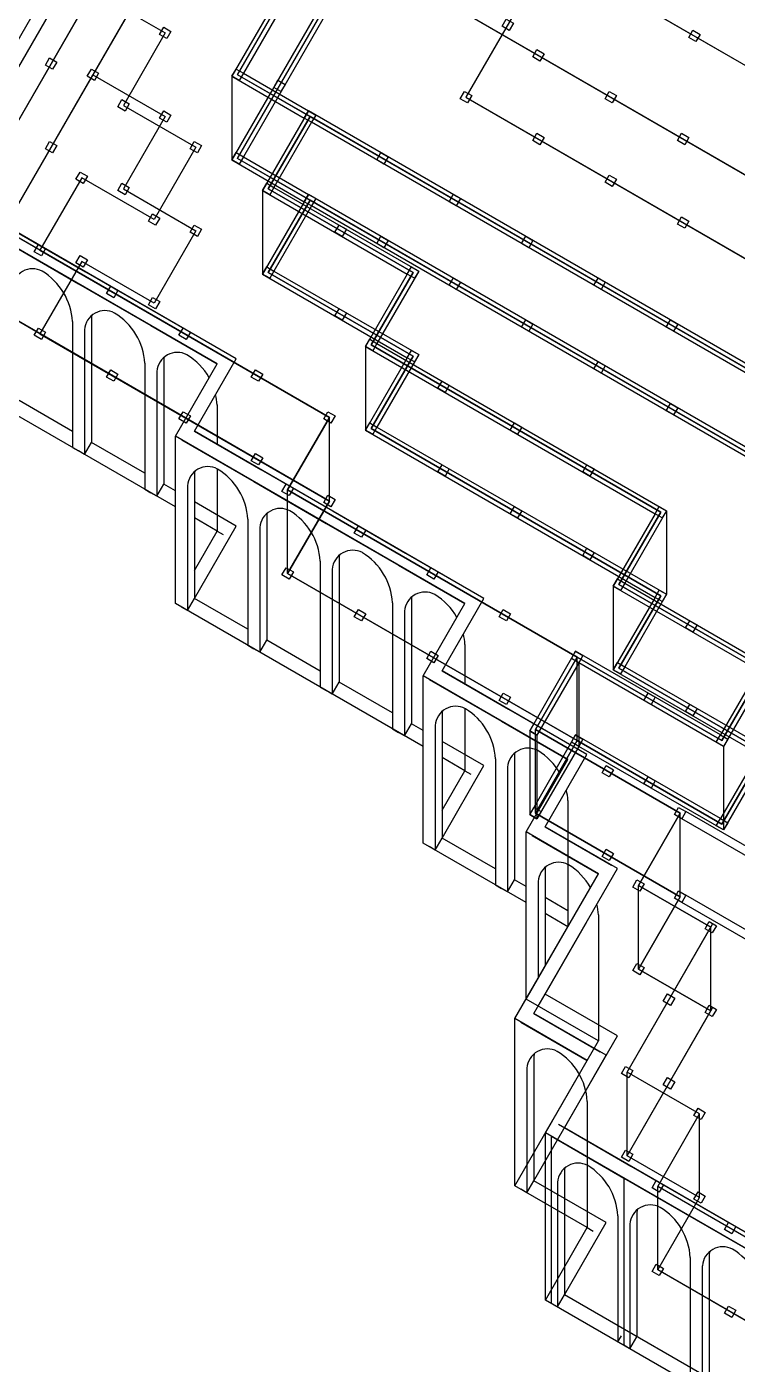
# Model space of a CAD drawing. Header units: metres. Extents: x 1950 to 2882, y 2050 to 2715.
# Drawn here: x 1987.79 to 2013.29, y 2200.71 to 2248.7 of the extents above; entities that cross this region are included whole.
import ezdxf

# ---------------------------------------------------------------- set-up
doc = ezdxf.new("R2010")
doc.units = ezdxf.units.M
for name, color, linetype in [('BRICK WALLS', 250, 'Continuous'), ('OUTLINE', 250, 'Continuous'), ('PILARS', 250, 'Continuous')]:
    doc.layers.add(name, color=color, linetype=linetype)
doc.layers.add('DOUBLE SKIN FACADE', color=250, linetype='Continuous', transparency=0.5)

msp = doc.modelspace()

# ---------------------------------------------------------------- linework, layer by layer
at = {"layer": 'BRICK WALLS'}
for p, q in [((1995.154, 2246.924), (1995.154, 2243.924)), ((1996.252, 2242.826), (1996.252, 2239.826)), ((1999.949, 2237.228), (1999.949, 2234.228)), ((2010.751, 2231.338), (2010.751, 2228.338)), ((2008.841, 2228.63), (2008.841, 2225.63)), ((2007.601, 2225.882), (2007.601, 2222.882)), ((2005.841, 2223.434), (2005.841, 2220.434)), ((2006.101, 2223.284), (2006.101, 2220.284)), ((2012.797, 2222.882), (2012.797, 2219.882))]:
    msp.add_line(p, q, dxfattribs=at)
for points in [[(1998.154, 2252.12), (1995.154, 2246.924), (1997.752, 2245.424)], [(1998.414, 2251.97), (1995.564, 2247.034), (1997.902, 2245.684)], [(1998.154, 2249.12), (1995.154, 2243.924), (1997.752, 2242.424)], [(1998.414, 2248.97), (1995.564, 2244.034), (1997.902, 2242.684)], [(2067.212, 2209.132), (2051.624, 2218.132), (2053.124, 2220.73), (2045.07, 2225.38), (2042.07, 2220.184), (2037.133, 2223.034), (2038.633, 2225.632), (2035.775, 2227.282), (2034.275, 2224.684), (2031.937, 2226.034), (2033.437, 2228.632), (2022.785, 2234.782), (2021.285, 2232.184), (1997.902, 2245.684), (1996.252, 2242.826), (2001.449, 2239.826), (1999.949, 2237.228), (2010.341, 2231.228), (2008.841, 2228.63), (2014.037, 2225.63), (2012.687, 2223.292), (2007.491, 2226.292), (2005.841, 2223.434), (2006.101, 2223.284)], [(2065.452, 2206.684), (2066.802, 2209.022), (2051.214, 2218.022), (2052.714, 2220.62), (2045.179, 2224.97), (2042.179, 2219.774), (2036.724, 2222.924), (2038.224, 2225.522), (2035.885, 2226.872), (2034.385, 2224.274), (2031.527, 2225.924), (2033.027, 2228.522), (2022.895, 2234.372), (2021.395, 2231.774), (1998.012, 2245.274), (1996.662, 2242.936), (2001.858, 2239.936), (2000.358, 2237.338), (2010.751, 2231.338), (2009.251, 2228.74), (2014.447, 2225.74), (2012.797, 2222.882), (2007.601, 2225.882), (2006.101, 2223.284)], [(2031.878, 2226.532), (2022.785, 2231.782), (2021.285, 2229.184), (1997.902, 2242.684), (1996.252, 2239.826), (2001.449, 2236.826), (1999.949, 2234.228), (2010.341, 2228.228), (2008.841, 2225.63), (2014.037, 2222.63), (2012.687, 2220.292), (2007.491, 2223.292), (2005.841, 2220.434), (2006.101, 2220.284)], [(2031.728, 2226.272), (2022.895, 2231.372), (2021.395, 2228.774), (1998.012, 2242.274), (1996.662, 2239.936), (2001.858, 2236.936), (2000.358, 2234.338), (2010.751, 2228.338), (2009.251, 2225.74), (2014.447, 2222.74), (2012.797, 2219.882), (2007.601, 2222.882), (2006.101, 2220.284)], [(2011.187, 2220.694), (2011.447, 2220.544), (2011.297, 2220.284)], [(2013.785, 2219.194), (2011.447, 2220.544)], [(2013.895, 2218.784), (2011.297, 2220.284)], [(2011.187, 2217.694), (2011.447, 2217.544), (2011.297, 2217.284)], [(2013.785, 2216.194), (2011.447, 2217.544)], [(2013.895, 2215.784), (2011.297, 2217.284)]]:
    msp.add_lwpolyline(points, dxfattribs=at)
at = {"layer": 'DOUBLE SKIN FACADE'}
for p, q in [((1987.296, 2241.413), (1989.894, 2239.913)), ((1987.046, 2240.98), (1989.644, 2239.48)), ((1989.894, 2239.913), (1992.492, 2238.413)), ((1989.644, 2239.48), (1992.242, 2237.98)), ((1990.111, 2238.263), (1990.111, 2233.788)), ((1992.492, 2238.413), (1995.09, 2236.913)), ((1989.428, 2238.13), (1989.428, 2233.605)), ((1989.861, 2237.83), (1989.861, 2233.355)), ((1992.242, 2237.98), (1994.624, 2236.605)), ((1992.709, 2236.763), (1992.709, 2232.288)), ((1992.026, 2236.63), (1992.026, 2232.105)), ((1992.459, 2236.33), (1992.459, 2231.855)), ((1994.624, 2235.13), (1994.624, 2233.718)), ((1993.124, 2228.007), (1993.124, 2234.007)), ((1993.34, 2233.882), (1995.938, 2232.382)), ((1993.807, 2234.19), (1996.188, 2232.815)), ((1989.428, 2233.605), (1989.644, 2233.48)), ((1989.861, 2233.355), (1989.644, 2233.48)), ((1989.861, 2233.355), (1990.111, 2233.788)), ((1993.807, 2232.665), (1993.807, 2228.19)), ((1994.624, 2232.84), (1994.624, 2230.605)), ((1996.188, 2232.815), (1998.786, 2231.315)), ((1992.026, 2232.105), (1992.242, 2231.98)), ((1992.459, 2231.855), (1992.242, 2231.98)), ((1992.459, 2231.855), (1992.709, 2232.288)), ((1993.557, 2232.232), (1993.557, 2227.757)), ((1995.938, 2232.382), (1998.536, 2230.882)), ((1995.722, 2231.032), (1995.722, 2226.507)), ((1996.405, 2231.165), (1996.405, 2226.69)), ((1998.786, 2231.315), (2001.384, 2229.815)), ((1994.624, 2230.605), (1994.84, 2230.48)), ((1996.155, 2230.732), (1996.155, 2226.257)), ((1998.536, 2230.882), (2001.134, 2229.382)), ((1999.003, 2229.665), (1999.003, 2225.19)), ((2001.384, 2229.815), (2003.982, 2228.315)), ((1998.32, 2229.532), (1998.32, 2225.007)), ((1998.753, 2229.232), (1998.753, 2224.757)), ((2001.134, 2229.382), (2003.516, 2228.007)), ((1993.557, 2227.757), (1993.807, 2228.19)), ((2001.601, 2228.165), (2001.601, 2223.69)), ((1993.557, 2227.757), (1993.34, 2227.882)), ((2000.918, 2228.032), (2000.918, 2223.507)), ((2001.351, 2227.732), (2001.351, 2223.257)), ((1996.155, 2226.257), (1996.405, 2226.69)), ((1995.722, 2226.507), (1995.938, 2226.382)), ((1996.155, 2226.257), (1995.938, 2226.382)), ((2003.516, 2226.532), (2003.516, 2225.12)), ((2002.016, 2219.409), (2002.016, 2225.409)), ((2002.232, 2225.284), (2004.831, 2223.784)), ((2002.699, 2225.592), (2005.081, 2224.217)), ((1998.32, 2225.007), (1998.536, 2224.882)), ((1998.753, 2224.757), (1998.536, 2224.882)), ((1998.753, 2224.757), (1999.003, 2225.19)), ((2002.699, 2224.067), (2002.699, 2219.592)), ((2003.516, 2224.242), (2003.516, 2222.007)), ((2004.831, 2223.784), (2007.212, 2222.409)), ((2005.081, 2224.217), (2007.679, 2222.717)), ((2000.918, 2223.507), (2001.134, 2223.382)), ((2001.351, 2223.257), (2001.134, 2223.382)), ((2001.351, 2223.257), (2001.601, 2223.69)), ((2002.449, 2223.634), (2002.449, 2219.159)), ((2004.614, 2222.434), (2004.614, 2217.909)), ((2005.297, 2222.567), (2005.297, 2218.092)), ((2003.516, 2222.007), (2003.732, 2221.882)), ((2005.047, 2222.134), (2005.047, 2217.659)), ((2007.212, 2220.934), (2007.212, 2216.409)), ((2006.395, 2219.994), (2008.777, 2218.619)), ((2002.449, 2219.159), (2002.699, 2219.592)), ((2005.712, 2213.811), (2005.712, 2219.811)), ((2005.929, 2219.686), (2008.31, 2218.311)), ((2002.449, 2219.159), (2002.232, 2219.284)), ((2005.047, 2217.659), (2005.297, 2218.092)), ((2006.145, 2218.036), (2006.145, 2214.561)), ((2006.395, 2218.469), (2006.395, 2214.994)), ((2004.614, 2217.909), (2004.831, 2217.784)), ((2005.047, 2217.659), (2004.831, 2217.784)), ((2008.31, 2216.836), (2008.31, 2212.311)), ((2006.145, 2213.561), (2006.395, 2213.994)), ((2005.993, 2213.298), (2008.375, 2211.923)), ((2005.31, 2207.115), (2005.31, 2213.115)), ((2005.527, 2212.99), (2007.908, 2211.615)), ((2005.743, 2211.34), (2005.743, 2206.865)), ((2005.993, 2211.773), (2005.993, 2207.298)), ((2007.908, 2210.14), (2007.908, 2205.615)), ((2006.408, 2209.017), (2006.658, 2209.45)), ((2006.408, 2203.017), (2006.408, 2209.017)), ((2006.875, 2209.325), (2009.473, 2207.825)), ((2006.625, 2202.892), (2006.625, 2208.892)), ((2006.625, 2208.892), (2009.223, 2207.392)), ((2007.091, 2207.675), (2007.091, 2203.2)), ((2009.473, 2207.825), (2012.071, 2206.325)), ((2005.743, 2206.865), (2005.527, 2206.99)), ((2005.743, 2206.865), (2005.993, 2207.298)), ((2006.841, 2207.242), (2006.841, 2202.767)), ((2009.223, 2207.392), (2009.223, 2201.392)), ((2009.223, 2207.392), (2011.821, 2205.892)), ((2009.006, 2206.042), (2009.006, 2201.517)), ((2009.689, 2206.175), (2009.689, 2201.7)), ((2012.071, 2206.325), (2014.669, 2204.825)), ((2007.908, 2205.615), (2008.125, 2205.49)), ((2009.439, 2205.742), (2009.439, 2201.267)), ((2011.821, 2205.892), (2014.419, 2204.392)), ((2012.287, 2204.675), (2012.287, 2200.2)), ((2011.604, 2204.542), (2011.604, 2200.017)), ((2012.037, 2204.242), (2012.037, 2199.767)), ((2006.841, 2202.767), (2007.091, 2203.2)), ((2006.841, 2202.767), (2006.625, 2202.892)), ((2009.006, 2201.517), (2009.131, 2201.733)), ((2009.006, 2201.517), (2009.223, 2201.392)), ((2009.439, 2201.267), (2009.223, 2201.392)), ((2009.439, 2201.267), (2009.689, 2201.7))]:
    msp.add_line(p, q, dxfattribs=at)
for points in [[(2061.283, 2184.263), (2059.783, 2181.665), (2054.587, 2184.665), (2053.087, 2182.067), (2006.408, 2209.017), (2007.908, 2211.615), (2005.31, 2213.115), (2008.31, 2218.311), (2005.712, 2219.811), (2007.212, 2222.409), (2002.016, 2225.409), (2003.516, 2228.007), (1993.124, 2234.007), (1994.624, 2236.605), (1981.633, 2244.105), (1995.083, 2267.401), (2020.977, 2252.451), (2019.477, 2249.853), (2040.262, 2237.853), (2038.762, 2235.255), (2056.949, 2224.755), (2055.449, 2222.157), (2071.037, 2213.157)], [(2061.1, 2184.946), (2059.6, 2182.348), (2054.404, 2185.348), (2052.904, 2182.75), (2007.091, 2209.2), (2008.591, 2211.798), (2005.993, 2213.298), (2008.993, 2218.494), (2006.395, 2219.994), (2007.895, 2222.592), (2002.699, 2225.592), (2004.199, 2228.19), (1993.807, 2234.19), (1995.307, 2236.788), (1982.316, 2244.288), (1995.266, 2266.718), (2020.294, 2252.268), (2018.794, 2249.67), (2039.579, 2237.67), (2038.079, 2235.072), (2056.266, 2224.572), (2054.766, 2221.974), (2070.354, 2212.974)], [(1982.316, 2239.288), (1995.083, 2261.401), (2020.977, 2246.451), (2019.477, 2243.853), (2040.262, 2231.853), (2038.762, 2229.255), (2056.949, 2218.755), (2055.449, 2216.157), (2071.037, 2207.157), (2069.537, 2204.559), (2085.126, 2195.559), (2083.626, 2192.961), (2096.616, 2185.461), (2086.166, 2167.361), (2067.979, 2177.861), (2066.479, 2175.263), (2061.283, 2178.263), (2059.783, 2175.665), (2054.587, 2178.665), (2053.087, 2176.067), (2006.408, 2203.017), (2007.908, 2205.615), (2005.31, 2207.115), (2007.908, 2211.615)], [(1984.231, 2237.183), (1982.316, 2238.288), (1995.266, 2260.718), (2020.294, 2246.268), (2018.794, 2243.67), (2039.579, 2231.67), (2038.079, 2229.072), (2056.266, 2218.572), (2054.766, 2215.974), (2070.354, 2206.974)], [(1993.124, 2231.471), (1981.633, 2238.105)], [(1989.428, 2234.183), (1987.512, 2235.288)], [(1992.026, 2232.683), (1990.111, 2233.788)], [(1993.124, 2232.049), (1992.709, 2232.288)], [(1995.722, 2227.084), (1993.807, 2228.19), (1995.307, 2230.788), (1993.807, 2231.654)], [(1993.807, 2229.19), (1994.624, 2230.605), (1993.807, 2231.077)], [(2002.016, 2222.873), (1993.124, 2228.007)], [(1998.32, 2225.584), (1996.405, 2226.69)], [(2000.918, 2224.084), (1999.003, 2225.19)], [(2002.016, 2223.45), (2001.601, 2223.69)], [(2004.614, 2218.486), (2002.699, 2219.592), (2004.199, 2222.19), (2002.699, 2223.056)], [(2002.699, 2220.592), (2003.516, 2222.007), (2002.699, 2222.479)], [(2005.712, 2217.275), (2002.016, 2219.409)], [(2005.712, 2217.852), (2005.297, 2218.092)], [(2007.212, 2216.986), (2006.395, 2217.458)], [(2005.712, 2213.811), (2007.212, 2216.409), (2006.395, 2216.881)], [(2061.1, 2178.946), (2059.6, 2176.348), (2054.404, 2179.348), (2052.904, 2176.75), (2007.091, 2203.2), (2008.591, 2205.798), (2005.993, 2207.298), (2008.993, 2212.494), (2006.395, 2213.994), (2007.895, 2216.592)], [(2007.908, 2211.615), (2008.31, 2212.311), (2005.712, 2213.811)]]:
    msp.add_lwpolyline(points, dxfattribs=at)
for centre, radius, start, end in [((1987.999, 2239.279), 0.738, 62.0022, 175.9932), ((1987.179, 2238.003), 2.252, 3.2263, 58.8196), ((1990.597, 2237.779), 0.738, 62.0022, 175.9932), ((1990.847, 2238.212), 0.738, 169.803, 175.9932), ((1989.777, 2236.503), 2.252, 3.2263, 58.8196), ((1993.195, 2236.279), 0.738, 62.0022, 175.9932), ((1993.445, 2236.712), 0.738, 169.803, 175.9932), ((1992.375, 2235.003), 2.252, 29.4003, 58.8196), ((1992.375, 2235.003), 2.252, 3.2263, 13.0251), ((1994.293, 2232.181), 0.738, 62.0022, 175.9932), ((1994.543, 2232.614), 0.738, 169.803, 175.9932), ((1993.473, 2230.905), 2.252, 3.2263, 58.8196), ((1996.891, 2230.681), 0.738, 62.0022, 175.9932), ((1997.141, 2231.114), 0.738, 169.803, 175.9932), ((1996.071, 2229.405), 2.252, 3.2263, 58.8196), ((1999.489, 2229.181), 0.738, 62.0022, 175.9932), ((1999.739, 2229.614), 0.738, 169.803, 175.9932), ((1998.669, 2227.905), 2.252, 3.2263, 58.8196), ((2002.087, 2227.681), 0.738, 62.0022, 175.9932), ((2002.337, 2228.114), 0.738, 169.803, 175.9932), ((2001.267, 2226.405), 2.252, 29.4003, 58.8196), ((2001.267, 2226.405), 2.252, 3.2263, 13.0251), ((2003.185, 2223.582), 0.738, 62.0022, 175.9932), ((2003.435, 2224.015), 0.738, 169.803, 175.9932), ((2002.366, 2222.307), 2.252, 3.2263, 58.8196), ((2005.783, 2222.082), 0.738, 62.0022, 175.9932), ((2006.033, 2222.515), 0.738, 169.803, 175.9932), ((2004.964, 2220.807), 2.252, 29.4003, 58.8196), ((2004.964, 2220.807), 2.252, 3.2263, 13.0251), ((2006.881, 2217.984), 0.738, 62.0022, 175.9932), ((2007.131, 2218.417), 0.738, 169.803, 175.9932), ((2006.062, 2216.709), 2.252, 29.4003, 58.8196), ((2006.062, 2216.709), 2.252, 3.2263, 13.0251), ((2006.479, 2211.288), 0.738, 62.0022, 175.9932), ((2006.729, 2211.721), 0.738, 169.803, 175.9932), ((2005.66, 2210.013), 2.252, 3.2263, 58.8196), ((2007.577, 2207.19), 0.738, 62.0022, 175.9932), ((2007.827, 2207.623), 0.738, 169.803, 175.9932), ((2006.758, 2205.915), 2.252, 3.2263, 58.8196), ((2010.175, 2205.69), 0.738, 62.0022, 175.9932), ((2010.425, 2206.123), 0.738, 169.803, 175.9932), ((2009.356, 2204.415), 2.252, 3.2263, 58.8196), ((2012.774, 2204.19), 0.738, 62.0022, 175.9932), ((2013.024, 2204.623), 0.738, 169.803, 175.9932), ((2011.954, 2202.915), 2.252, 3.2263, 58.8196)]:
    msp.add_arc(centre, radius, start, end, dxfattribs=at)
at = {"layer": 'OUTLINE'}
for points in [[(2065.4, 2182.293), (2060.203, 2185.293), (2058.703, 2182.695), (2053.507, 2185.695), (2052.007, 2183.096), (2010.438, 2207.096), (2011.938, 2209.695), (2009.34, 2211.195), (2012.34, 2216.391), (2009.742, 2217.891), (2011.242, 2220.489), (2006.046, 2223.489), (2007.546, 2226.087), (1997.153, 2232.087), (1998.653, 2234.685), (1985.663, 2242.185), (1996.163, 2260.371)], [(2065.4, 2179.293), (2060.203, 2182.293), (2058.703, 2179.695), (2053.507, 2182.695), (2052.007, 2180.096), (2010.438, 2204.096), (2011.938, 2206.695), (2009.34, 2208.195), (2012.34, 2213.391), (2009.742, 2214.891), (2011.242, 2217.489), (2006.046, 2220.489), (2007.546, 2223.087), (1997.153, 2229.087), (1998.653, 2231.685), (1985.663, 2239.185), (1996.163, 2257.371)], [(1996.163, 2257.371), (2016.948, 2245.371), (2015.448, 2242.773), (2036.232, 2230.773), (2034.732, 2228.175), (2052.919, 2217.675), (2051.419, 2215.077), (2067.007, 2206.077)], [(1998.653, 2231.685), (1998.653, 2234.685)], [(1997.153, 2229.087), (1997.153, 2232.087)], [(2007.546, 2223.087), (2007.546, 2226.087)], [(2006.046, 2220.489), (2006.046, 2223.489)], [(2011.242, 2217.489), (2011.242, 2220.489)], [(2009.742, 2214.891), (2009.742, 2217.891)], [(2012.34, 2213.391), (2012.34, 2216.391)], [(2009.34, 2208.195), (2009.34, 2211.195)], [(2011.938, 2206.695), (2011.938, 2209.695)], [(2010.438, 2204.096), (2010.438, 2207.096)]]:
    msp.add_lwpolyline(points, dxfattribs=at)
at = {"layer": 'PILARS'}
for points in [[(2001.359, 2257.371), (2006.555, 2254.371), (2003.555, 2249.175), (2024.34, 2237.175), (2021.34, 2231.979), (1995.359, 2246.979), (2001.359, 2257.371)], [(2007.546, 2226.087), (2012.742, 2223.087), (2014.242, 2225.685), (2009.046, 2228.685), (2010.546, 2231.283), (2000.153, 2237.283), (2001.653, 2239.881), (1996.457, 2242.881), (1997.957, 2245.479), (1995.359, 2246.979), (1998.359, 2252.175), (1993.163, 2255.175), (1990.163, 2249.979), (1992.761, 2248.479), (1991.261, 2245.881), (1993.859, 2244.381), (1992.359, 2241.783), (1989.761, 2243.283), (1988.261, 2240.685), (1998.653, 2234.685), (1997.153, 2232.087), (2007.546, 2226.087)], [(2001.359, 2254.371), (2006.555, 2251.371), (2003.555, 2246.175), (2024.34, 2234.175), (2021.34, 2228.979), (1995.359, 2243.979), (2001.359, 2254.371)], [(2007.546, 2223.087), (2012.742, 2220.087), (2014.242, 2222.685), (2009.046, 2225.685), (2010.546, 2228.283), (2000.153, 2234.283), (2001.653, 2236.881), (1996.457, 2239.881), (1997.957, 2242.479), (1995.359, 2243.979), (1998.359, 2249.175), (1993.163, 2252.175), (1990.163, 2246.979), (1992.761, 2245.479), (1991.261, 2242.881), (1993.859, 2241.381), (1992.359, 2238.783), (1989.761, 2240.283), (1988.261, 2237.685), (1998.653, 2231.685), (1997.153, 2229.087), (2007.546, 2223.087)], [(1990.163, 2249.979), (1992.761, 2248.479), (1991.261, 2245.881), (1993.859, 2244.381), (1992.359, 2241.783), (1989.761, 2243.283), (1988.261, 2240.685), (1985.663, 2242.185), (1990.163, 2249.979)], [(2005, 2248.978), (2005.26, 2248.828), (2005.11, 2248.568), (2004.85, 2248.718), (2005, 2248.978)], [(1992.706, 2248.684), (1992.966, 2248.534), (1992.816, 2248.274), (1992.556, 2248.424), (1992.706, 2248.684)], [(2011.697, 2248.576), (2011.956, 2248.426), (2011.806, 2248.167), (2011.547, 2248.317), (2011.697, 2248.576)], [(2006.099, 2247.88), (2006.358, 2247.73), (2006.208, 2247.47), (2005.949, 2247.62), (2006.099, 2247.88)], [(1988.608, 2247.586), (1988.868, 2247.436), (1988.718, 2247.176), (1988.458, 2247.326), (1988.608, 2247.586)], [(1990.163, 2246.979), (1992.761, 2245.479), (1991.261, 2242.881), (1993.859, 2241.381), (1992.359, 2238.783), (1989.761, 2240.283), (1988.261, 2237.685), (1985.663, 2239.185), (1990.163, 2246.979)], [(1990.108, 2247.184), (1990.368, 2247.034), (1990.218, 2246.774), (1989.958, 2246.924), (1990.108, 2247.184)], [(1995.304, 2247.184), (1995.564, 2247.034), (1995.414, 2246.774), (1995.154, 2246.924), (1995.304, 2247.184)], [(1996.804, 2246.782), (1997.064, 2246.632), (1996.914, 2246.372), (1996.654, 2246.522), (1996.804, 2246.782)], [(2003.5, 2246.38), (2003.76, 2246.23), (2003.61, 2245.97), (2003.35, 2246.12), (2003.5, 2246.38)], [(2008.697, 2246.38), (2008.956, 2246.23), (2008.806, 2245.97), (2008.547, 2246.12), (2008.697, 2246.38)], [(1991.206, 2246.086), (1991.466, 2245.936), (1991.316, 2245.676), (1991.056, 2245.826), (1991.206, 2246.086)], [(1992.706, 2245.684), (1992.966, 2245.534), (1992.816, 2245.274), (1992.556, 2245.424), (1992.706, 2245.684)], [(2067.007, 2209.077), (2051.419, 2218.077), (2052.919, 2220.675), (2045.125, 2225.175), (2042.125, 2219.979), (2036.928, 2222.979), (2038.428, 2225.577), (2035.83, 2227.077), (2034.33, 2224.479), (2031.732, 2225.979), (2033.232, 2228.577), (2022.84, 2234.577), (2021.34, 2231.979), (1997.957, 2245.479), (1996.457, 2242.881), (2001.653, 2239.881), (2000.153, 2237.283), (2010.546, 2231.283), (2009.046, 2228.685), (2014.242, 2225.685), (2012.742, 2223.087), (2007.546, 2226.087)], [(1997.902, 2245.684), (1998.162, 2245.534), (1998.012, 2245.274), (1997.752, 2245.424), (1997.902, 2245.684)], [(1988.608, 2244.586), (1988.868, 2244.436), (1988.718, 2244.176), (1988.458, 2244.326), (1988.608, 2244.586)], [(1993.804, 2244.586), (1994.064, 2244.436), (1993.914, 2244.176), (1993.654, 2244.326), (1993.804, 2244.586)], [(2006.099, 2244.88), (2006.358, 2244.73), (2006.208, 2244.47), (2005.949, 2244.62), (2006.099, 2244.88)], [(2011.295, 2244.88), (2011.555, 2244.73), (2011.405, 2244.47), (2011.145, 2244.62), (2011.295, 2244.88)], [(1995.304, 2244.184), (1995.564, 2244.034), (1995.414, 2243.774), (1995.154, 2243.924), (1995.304, 2244.184)], [(2000.5, 2244.184), (2000.76, 2244.034), (2000.61, 2243.774), (2000.35, 2243.924), (2000.5, 2244.184)], [(1989.706, 2243.488), (1989.966, 2243.338), (1989.816, 2243.078), (1989.556, 2243.228), (1989.706, 2243.488)], [(1991.206, 2243.086), (1991.466, 2242.936), (1991.316, 2242.676), (1991.056, 2242.826), (1991.206, 2243.086)], [(1996.402, 2243.086), (1996.662, 2242.936), (1996.512, 2242.676), (1996.252, 2242.826), (1996.402, 2243.086)], [(2008.697, 2243.38), (2008.956, 2243.23), (2008.806, 2242.97), (2008.547, 2243.12), (2008.697, 2243.38)], [(1997.902, 2242.684), (1998.162, 2242.534), (1998.012, 2242.274), (1997.752, 2242.424), (1997.902, 2242.684)], [(2003.099, 2242.684), (2003.358, 2242.534), (2003.208, 2242.274), (2002.949, 2242.424), (2003.099, 2242.684)], [(2031.803, 2226.402), (2022.84, 2231.577), (2021.34, 2228.979), (1997.957, 2242.479), (1996.457, 2239.881), (2001.653, 2236.881), (2000.153, 2234.283), (2010.546, 2228.283), (2009.046, 2225.685), (2014.242, 2222.685), (2012.742, 2220.087), (2007.546, 2223.087)], [(1992.304, 2241.988), (1992.564, 2241.838), (1992.414, 2241.578), (1992.154, 2241.728), (1992.304, 2241.988)], [(1993.804, 2241.586), (1994.064, 2241.436), (1993.914, 2241.176), (1993.654, 2241.326), (1993.804, 2241.586)], [(1999, 2241.586), (1999.26, 2241.436), (1999.11, 2241.176), (1998.85, 2241.326), (1999, 2241.586)], [(2011.295, 2241.88), (2011.555, 2241.73), (2011.405, 2241.47), (2011.145, 2241.62), (2011.295, 2241.88)], [(2000.5, 2241.184), (2000.76, 2241.034), (2000.61, 2240.774), (2000.35, 2240.924), (2000.5, 2241.184)], [(2005.697, 2241.184), (2005.956, 2241.034), (2005.806, 2240.774), (2005.547, 2240.924), (2005.697, 2241.184)], [(1988.206, 2240.89), (1988.466, 2240.74), (1988.316, 2240.48), (1988.056, 2240.63), (1988.206, 2240.89)], [(1989.706, 2240.488), (1989.966, 2240.338), (1989.816, 2240.078), (1989.556, 2240.228), (1989.706, 2240.488)], [(1996.402, 2240.086), (1996.662, 2239.936), (1996.512, 2239.676), (1996.252, 2239.826), (1996.402, 2240.086)], [(2001.599, 2240.086), (2001.858, 2239.936), (2001.708, 2239.676), (2001.449, 2239.826), (2001.599, 2240.086)], [(2003.099, 2239.684), (2003.358, 2239.534), (2003.208, 2239.274), (2002.949, 2239.424), (2003.099, 2239.684)], [(2008.295, 2239.684), (2008.555, 2239.534), (2008.405, 2239.274), (2008.145, 2239.424), (2008.295, 2239.684)], [(1990.804, 2239.39), (1991.064, 2239.24), (1990.914, 2238.98), (1990.654, 2239.13), (1990.804, 2239.39)], [(1992.304, 2238.988), (1992.564, 2238.838), (1992.414, 2238.578), (1992.154, 2238.728), (1992.304, 2238.988)], [(1999, 2238.586), (1999.26, 2238.436), (1999.11, 2238.176), (1998.85, 2238.326), (1999, 2238.586)], [(2005.697, 2238.184), (2005.956, 2238.034), (2005.806, 2237.774), (2005.547, 2237.924), (2005.697, 2238.184)], [(2010.893, 2238.184), (2011.153, 2238.034), (2011.003, 2237.774), (2010.743, 2237.924), (2010.893, 2238.184)], [(1988.206, 2237.89), (1988.466, 2237.74), (1988.316, 2237.48), (1988.056, 2237.63), (1988.206, 2237.89)], [(1993.402, 2237.89), (1993.662, 2237.74), (1993.512, 2237.48), (1993.252, 2237.63), (1993.402, 2237.89)], [(2000.099, 2237.488), (2000.358, 2237.338), (2000.208, 2237.078), (1999.949, 2237.228), (2000.099, 2237.488)], [(2001.599, 2237.086), (2001.858, 2236.936), (2001.708, 2236.676), (2001.449, 2236.826), (2001.599, 2237.086)], [(1990.804, 2236.39), (1991.064, 2236.24), (1990.914, 2235.98), (1990.654, 2236.13), (1990.804, 2236.39)], [(1996, 2236.39), (1996.26, 2236.24), (1996.11, 2235.98), (1995.85, 2236.13), (1996, 2236.39)], [(2008.295, 2236.684), (2008.555, 2236.534), (2008.405, 2236.274), (2008.145, 2236.424), (2008.295, 2236.684)], [(2002.697, 2235.988), (2002.956, 2235.838), (2002.806, 2235.578), (2002.547, 2235.728), (2002.697, 2235.988)], [(1993.402, 2234.89), (1993.662, 2234.74), (1993.512, 2234.48), (1993.252, 2234.63), (1993.402, 2234.89)], [(1998.599, 2234.89), (1998.858, 2234.74), (1998.708, 2234.48), (1998.449, 2234.63), (1998.599, 2234.89)], [(2010.893, 2235.184), (2011.153, 2235.034), (2011.003, 2234.774), (2010.743, 2234.924), (2010.893, 2235.184)], [(2000.099, 2234.488), (2000.358, 2234.338), (2000.208, 2234.078), (1999.949, 2234.228), (2000.099, 2234.488)], [(2005.295, 2234.488), (2005.555, 2234.338), (2005.405, 2234.078), (2005.145, 2234.228), (2005.295, 2234.488)], [(1996, 2233.39), (1996.26, 2233.24), (1996.11, 2232.98), (1995.85, 2233.13), (1996, 2233.39)], [(2002.697, 2232.988), (2002.956, 2232.838), (2002.806, 2232.578), (2002.547, 2232.728), (2002.697, 2232.988)], [(2007.893, 2232.988), (2008.153, 2232.838), (2008.003, 2232.578), (2007.743, 2232.728), (2007.893, 2232.988)], [(1997.099, 2232.292), (1997.358, 2232.142), (1997.208, 2231.882), (1996.949, 2232.032), (1997.099, 2232.292)], [(1998.599, 2231.89), (1998.858, 2231.74), (1998.708, 2231.48), (1998.449, 2231.63), (1998.599, 2231.89)], [(2005.295, 2231.488), (2005.555, 2231.338), (2005.405, 2231.078), (2005.145, 2231.228), (2005.295, 2231.488)], [(2010.491, 2231.488), (2010.751, 2231.338), (2010.601, 2231.078), (2010.341, 2231.228), (2010.491, 2231.488)], [(1999.697, 2230.792), (1999.956, 2230.642), (1999.806, 2230.382), (1999.547, 2230.532), (1999.697, 2230.792)], [(2007.893, 2229.988), (2008.153, 2229.838), (2008.003, 2229.578), (2007.743, 2229.728), (2007.893, 2229.988)], [(1997.099, 2229.292), (1997.358, 2229.142), (1997.208, 2228.882), (1996.949, 2229.032), (1997.099, 2229.292)], [(2002.295, 2229.292), (2002.555, 2229.142), (2002.405, 2228.882), (2002.145, 2229.032), (2002.295, 2229.292)], [(2008.991, 2228.89), (2009.251, 2228.74), (2009.101, 2228.48), (2008.841, 2228.63), (2008.991, 2228.89)], [(2010.491, 2228.488), (2010.751, 2228.338), (2010.601, 2228.078), (2010.341, 2228.228), (2010.491, 2228.488)], [(1999.697, 2227.792), (1999.956, 2227.642), (1999.806, 2227.382), (1999.547, 2227.532), (1999.697, 2227.792)], [(2004.893, 2227.792), (2005.153, 2227.642), (2005.003, 2227.382), (2004.743, 2227.532), (2004.893, 2227.792)], [(2011.589, 2227.39), (2011.849, 2227.24), (2011.699, 2226.98), (2011.439, 2227.13), (2011.589, 2227.39)], [(2002.295, 2226.292), (2002.555, 2226.142), (2002.405, 2225.882), (2002.145, 2226.032), (2002.295, 2226.292)], [(2007.491, 2226.292), (2007.751, 2226.142), (2007.601, 2225.882), (2007.341, 2226.032), (2007.491, 2226.292)], [(2007.546, 2226.087), (2006.046, 2223.489), (2011.242, 2220.489), (2009.742, 2217.891), (2012.34, 2216.391), (2012.415, 2216.521)], [(2008.991, 2225.89), (2009.251, 2225.74), (2009.101, 2225.48), (2008.841, 2225.63), (2008.991, 2225.89)], [(2004.893, 2224.792), (2005.153, 2224.642), (2005.003, 2224.382), (2004.743, 2224.532), (2004.893, 2224.792)], [(2010.089, 2224.792), (2010.349, 2224.642), (2010.199, 2224.382), (2009.939, 2224.532), (2010.089, 2224.792)], [(2011.589, 2224.39), (2011.849, 2224.24), (2011.699, 2223.98), (2011.439, 2224.13), (2011.589, 2224.39)], [(2005.991, 2223.694), (2006.251, 2223.544), (2006.101, 2223.284), (2005.841, 2223.434), (2005.991, 2223.694)], [(2007.546, 2223.087), (2006.046, 2220.489), (2011.242, 2217.489), (2009.742, 2214.891), (2012.34, 2213.391), (2012.415, 2213.521)], [(2007.491, 2223.292), (2007.751, 2223.142), (2007.601, 2222.882), (2007.341, 2223.032), (2007.491, 2223.292)], [(2012.687, 2223.292), (2012.947, 2223.142), (2012.797, 2222.882), (2012.537, 2223.032), (2012.687, 2223.292)], [(2008.589, 2222.194), (2008.849, 2222.044), (2008.699, 2221.784), (2008.439, 2221.934), (2008.589, 2222.194)], [(2010.089, 2221.792), (2010.349, 2221.642), (2010.199, 2221.382), (2009.939, 2221.532), (2010.089, 2221.792)], [(2005.991, 2220.694), (2006.251, 2220.544), (2006.101, 2220.284), (2005.841, 2220.434), (2005.991, 2220.694)], [(2011.187, 2220.694), (2011.447, 2220.544), (2011.297, 2220.284), (2011.037, 2220.434), (2011.187, 2220.694)], [(2012.687, 2220.292), (2012.947, 2220.142), (2012.797, 2219.882), (2012.537, 2220.032), (2012.687, 2220.292)], [(2008.589, 2219.194), (2008.849, 2219.044), (2008.699, 2218.784), (2008.439, 2218.934), (2008.589, 2219.194)], [(2013.765, 2218.859), (2013.84, 2218.989), (2016.438, 2217.489), (2014.938, 2214.891), (2022.732, 2210.391), (2021.232, 2207.793), (2023.83, 2206.293), (2022.33, 2203.695), (2019.732, 2205.195), (2018.232, 2202.596), (2010.438, 2207.096), (2011.938, 2209.695), (2009.34, 2211.195)], [(2009.687, 2218.096), (2009.947, 2217.946), (2009.797, 2217.686), (2009.537, 2217.836), (2009.687, 2218.096)], [(2011.187, 2217.694), (2011.447, 2217.544), (2011.297, 2217.284), (2011.037, 2217.434), (2011.187, 2217.694)], [(2012.285, 2216.596), (2012.545, 2216.446), (2012.395, 2216.186), (2012.135, 2216.336), (2012.285, 2216.596)], [(2009.34, 2211.195), (2012.415, 2216.521)], [(2013.765, 2215.859), (2013.84, 2215.989), (2016.438, 2214.489), (2014.938, 2211.891), (2022.732, 2207.391), (2021.232, 2204.793), (2023.83, 2203.293), (2022.33, 2200.695), (2019.732, 2202.195), (2018.232, 2199.596), (2010.438, 2204.096), (2011.938, 2206.695), (2009.34, 2208.195)], [(2009.687, 2215.096), (2009.947, 2214.946), (2009.797, 2214.686), (2009.537, 2214.836), (2009.687, 2215.096)], [(2010.785, 2213.998), (2011.045, 2213.848), (2010.895, 2213.588), (2010.635, 2213.738), (2010.785, 2213.998)], [(2009.34, 2208.195), (2012.415, 2213.521)], [(2012.285, 2213.596), (2012.545, 2213.446), (2012.395, 2213.186), (2012.135, 2213.336), (2012.285, 2213.596)], [(2009.285, 2211.399), (2009.545, 2211.249), (2009.395, 2210.99), (2009.135, 2211.14), (2009.285, 2211.399)], [(2010.785, 2210.998), (2011.045, 2210.848), (2010.895, 2210.588), (2010.635, 2210.738), (2010.785, 2210.998)], [(2011.883, 2209.899), (2012.143, 2209.749), (2011.993, 2209.49), (2011.733, 2209.64), (2011.883, 2209.899)], [(2009.285, 2208.399), (2009.545, 2208.249), (2009.395, 2207.99), (2009.135, 2208.14), (2009.285, 2208.399)], [(2010.383, 2207.301), (2010.643, 2207.151), (2010.493, 2206.892), (2010.233, 2207.042), (2010.383, 2207.301)], [(2011.883, 2206.899), (2012.143, 2206.749), (2011.993, 2206.49), (2011.733, 2206.64), (2011.883, 2206.899)], [(2012.981, 2205.801), (2013.241, 2205.651), (2013.091, 2205.392), (2012.831, 2205.542), (2012.981, 2205.801)], [(2010.383, 2204.301), (2010.643, 2204.151), (2010.493, 2203.892), (2010.233, 2204.042), (2010.383, 2204.301)], [(2012.981, 2202.801), (2013.241, 2202.651), (2013.091, 2202.392), (2012.831, 2202.542), (2012.981, 2202.801)]]:
    msp.add_lwpolyline(points, dxfattribs=at)
for points in [[(2016.948, 2248.371), (2006.555, 2254.371), (2003.555, 2249.175), (2013.948, 2243.175)], [(2016.948, 2245.371), (2006.555, 2251.371), (2003.555, 2246.175), (2013.948, 2240.175)]]:
    msp.add_lwpolyline(points, close=True, dxfattribs=at)

doc.saveas('drawing.dxf')
